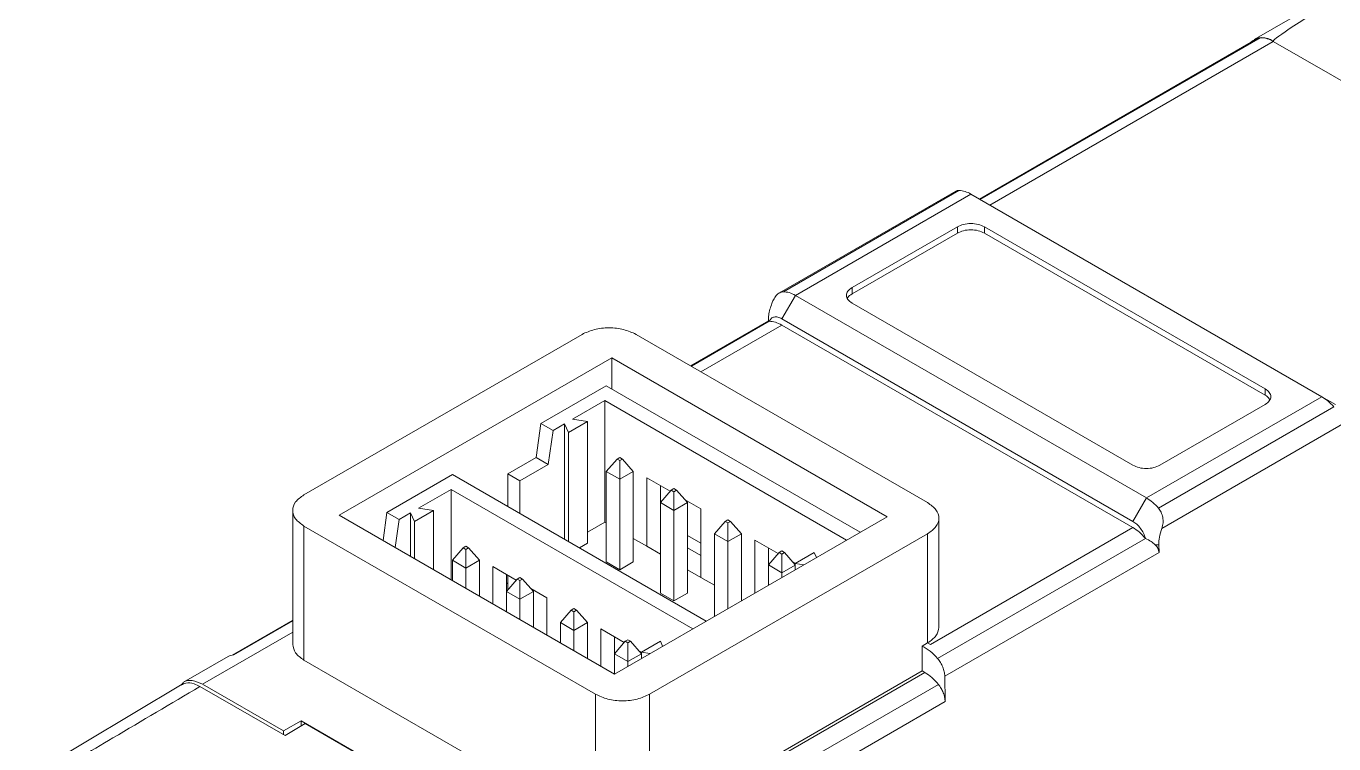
# Model space of a CAD drawing. Header units: inches. Extents: x 0.2 to 16.3, y 0.2 to 11.5.
# Drawn here: x 13.632 to 14.306, y 10.274 to 10.644 of the extents above; entities that cross this region are included whole.
import ezdxf

# ---------------------------------------------------------------- set-up
doc = ezdxf.new("R2010")
doc.units = ezdxf.units.IN
doc.header["$MEASUREMENT"] = 0

msp = doc.modelspace()

# ---------------------------------------------------------------- linework, layer by layer
at = {"color": 7, "linetype": 'Continuous', "lineweight": 18}
for p, q in [((14.30351, 10.6597), (14.26474, 10.63731)), ((14.2664, 10.63777), (14.1231, 10.55504)), ((14.45553, 10.53188), (14.27458, 10.63634)), ((14.32956, 10.6046), (14.27458, 10.63634)), ((14.11087, 10.55914), (14.02001, 10.50669)), ((14.02204, 10.50726), (14.11251, 10.55949)), ((14.02821, 10.50536), (14.11868, 10.55759)), ((14.29963, 10.45313), (14.11868, 10.55759)), ((14.05744, 10.50938), (14.11172, 10.54072)), ((14.11172, 10.5375), (14.05744, 10.50616)), ((14.11172, 10.5375), (14.11172, 10.54072)), ((14.12564, 10.54072), (14.2704, 10.45715)), ((14.12564, 10.5375), (14.12564, 10.54072)), ((14.2704, 10.45393), (14.12564, 10.5375)), ((14.05744, 10.50616), (14.05744, 10.50938)), ((14.02821, 10.50536), (14.02125, 10.49331)), ((14.02821, 10.50536), (14.20916, 10.4009)), ((14.2022, 10.41777), (14.05744, 10.50134)), ((14.01437, 10.49228), (13.97417, 10.46907)), ((14.01429, 10.49189), (14.01429, 10.49298)), ((14.01478, 10.49199), (14.01443, 10.49216)), ((14.2022, 10.38885), (14.02125, 10.49331)), ((14.2022, 10.38563), (14.02125, 10.49009)), ((13.77487, 10.40251), (13.91824, 10.48528)), ((13.94608, 10.48528), (14.09641, 10.3985)), ((13.79297, 10.39207), (13.93355, 10.47323)), ((13.93355, 10.47323), (14.07553, 10.39126)), ((13.93355, 10.45715), (13.93355, 10.47323)), ((13.89703, 10.43929), (13.93077, 10.45876)), ((13.93077, 10.45876), (14.06161, 10.38323)), ((14.2704, 10.45393), (14.2704, 10.45715)), ((13.91337, 10.44148), (13.93007, 10.45113)), ((13.93007, 10.45113), (14.05465, 10.37921)), ((13.93007, 10.45113), (13.93007, 10.38844)), ((14.20916, 10.4009), (14.29963, 10.45313)), ((14.2704, 10.44911), (14.21612, 10.41777)), ((14.30659, 10.44911), (14.29963, 10.45313)), ((14.3058, 10.44791), (14.21533, 10.39568)), ((13.89703, 10.43929), (13.89458, 10.42179)), ((13.9033, 10.43567), (13.89703, 10.43929)), ((13.9033, 10.43567), (13.90084, 10.41818)), ((13.9033, 10.43567), (13.90919, 10.43907)), ((13.91125, 10.43464), (13.90919, 10.43907)), ((13.90919, 10.37961), (13.90919, 10.43907)), ((13.92105, 10.4403), (13.91125, 10.43464)), ((13.91337, 10.44148), (13.92105, 10.4403)), ((13.92105, 10.37761), (13.92105, 10.4403)), ((14.31171, 10.43978), (14.21717, 10.3852)), ((13.91125, 10.37842), (13.91125, 10.43464)), ((13.87996, 10.41336), (13.89458, 10.42179)), ((13.89458, 10.42179), (13.90084, 10.41818)), ((13.93773, 10.4218), (13.93634, 10.42099)), ((13.93912, 10.42099), (13.93773, 10.4218)), ((13.88623, 10.40974), (13.90084, 10.41818)), ((13.93077, 10.41456), (13.93634, 10.42099)), ((13.93634, 10.42099), (13.93773, 10.42019)), ((13.93773, 10.42019), (13.93912, 10.42099)), ((13.93773, 10.41055), (13.93773, 10.42019)), ((13.93912, 10.42099), (13.94469, 10.41456)), ((13.81769, 10.39348), (13.85143, 10.41296)), ((13.85143, 10.41296), (13.98227, 10.33743)), ((13.87996, 10.41336), (13.87996, 10.39649)), ((13.87996, 10.41336), (13.88623, 10.40974)), ((13.88623, 10.40974), (13.88623, 10.39287)), ((13.93773, 10.41055), (13.93077, 10.41456)), ((13.93077, 10.41456), (13.93077, 10.36795)), ((13.94469, 10.41456), (13.93773, 10.41055)), ((13.93773, 10.41055), (13.93773, 10.36393)), ((13.94469, 10.41456), (13.94469, 10.36795)), ((13.96371, 10.40438), (13.95165, 10.41135)), ((13.95165, 10.41135), (13.95165, 10.37598)), ((13.83403, 10.39568), (13.85073, 10.40532)), ((13.85073, 10.40532), (13.97531, 10.33341)), ((13.85073, 10.40532), (13.85073, 10.35872)), ((13.95861, 10.40733), (13.95861, 10.39849)), ((13.96418, 10.40492), (13.95861, 10.39849)), ((13.96557, 10.40572), (13.96418, 10.40492)), ((13.96418, 10.40492), (13.96557, 10.40412)), ((13.96696, 10.40492), (13.96557, 10.40572)), ((13.96557, 10.40412), (13.96696, 10.40492)), ((13.96557, 10.39447), (13.96557, 10.40412)), ((13.97253, 10.39849), (13.96696, 10.40492)), ((13.83403, 10.39568), (13.84171, 10.39449)), ((13.96557, 10.39447), (13.95861, 10.39849)), ((13.95861, 10.39849), (13.95861, 10.35188)), ((13.97253, 10.39849), (13.96557, 10.39447)), ((13.97949, 10.39528), (13.97114, 10.4001)), ((13.97253, 10.39849), (13.97253, 10.35188)), ((13.97949, 10.35991), (13.97949, 10.39528)), ((14.20916, 10.4009), (14.2022, 10.38885)), ((13.76911, 10.3945), (13.76911, 10.32536)), ((13.93495, 10.31011), (13.79297, 10.39207)), ((13.81769, 10.39348), (13.81566, 10.37897)), ((13.82396, 10.38987), (13.81769, 10.39348)), ((13.82396, 10.38987), (13.82192, 10.37535)), ((13.82396, 10.38987), (13.82985, 10.39327)), ((13.83191, 10.38884), (13.82985, 10.39327)), ((13.82985, 10.37077), (13.82985, 10.39327)), ((13.84171, 10.39449), (13.83191, 10.38884)), ((13.83191, 10.36959), (13.83191, 10.38884)), ((13.84171, 10.36393), (13.84171, 10.39449)), ((13.92105, 10.38323), (13.93007, 10.38844)), ((13.93007, 10.38844), (13.93077, 10.38804)), ((14.07553, 10.39126), (13.93495, 10.31011)), ((13.96557, 10.39447), (13.96557, 10.34786)), ((13.98645, 10.38242), (13.99202, 10.38885)), ((13.99341, 10.38965), (13.99202, 10.38885)), ((13.99202, 10.38885), (13.99341, 10.38805)), ((13.9948, 10.38885), (13.99341, 10.38965)), ((13.99341, 10.38805), (13.9948, 10.38885)), ((13.99341, 10.38805), (13.99341, 10.3784)), ((13.9948, 10.38885), (14.00037, 10.38242)), ((14.10218, 10.33371), (14.10218, 10.39048)), ((13.9252, 10.29966), (13.77487, 10.38644)), ((13.77487, 10.38644), (13.77487, 10.31733)), ((14.09641, 10.38243), (13.95304, 10.29966)), ((13.97253, 10.38161), (13.97949, 10.37759)), ((13.99341, 10.3784), (13.98645, 10.38242)), ((13.98645, 10.38242), (13.98645, 10.33984)), ((14.00037, 10.38242), (13.99341, 10.3784)), ((14.00037, 10.38242), (14.00037, 10.34787)), ((14.09641, 10.32613), (14.09641, 10.38243)), ((14.0978, 10.32536), (14.2022, 10.38563)), ((13.85143, 10.36876), (13.857, 10.37519)), ((13.85839, 10.37599), (13.857, 10.37519)), ((13.857, 10.37519), (13.85839, 10.37439)), ((13.85978, 10.37519), (13.85839, 10.37599)), ((13.85839, 10.37439), (13.85978, 10.37519)), ((13.85978, 10.37519), (13.86535, 10.36876)), ((13.92105, 10.37761), (13.91686, 10.37519)), ((13.94469, 10.38), (13.95165, 10.37598)), ((13.95165, 10.37598), (13.95861, 10.37197)), ((13.97949, 10.37116), (13.97253, 10.37518)), ((13.99341, 10.3784), (13.99341, 10.34385)), ((14.01939, 10.37224), (14.00733, 10.3792)), ((14.00733, 10.3792), (14.00733, 10.35189)), ((14.01429, 10.37519), (14.01429, 10.36635)), ((14.20869, 10.38004), (14.10153, 10.31813)), ((14.21555, 10.37679), (14.21367, 10.37679)), ((14.21555, 10.37679), (14.21567, 10.37278)), ((13.85839, 10.36474), (13.85143, 10.36876)), ((13.85143, 10.36876), (13.85143, 10.35832)), ((13.85839, 10.36474), (13.85839, 10.37439)), ((13.86535, 10.36876), (13.85839, 10.36474)), ((13.86535, 10.36876), (13.86535, 10.35028)), ((13.93077, 10.36795), (13.93773, 10.36393)), ((13.93773, 10.36393), (13.94469, 10.36795)), ((14.01429, 10.36635), (14.01985, 10.37278)), ((14.02125, 10.37358), (14.01985, 10.37278)), ((14.01985, 10.37278), (14.02125, 10.37198)), ((14.02264, 10.37278), (14.02125, 10.37358)), ((14.02125, 10.37198), (14.02264, 10.37278)), ((14.02125, 10.36233), (14.02125, 10.37198)), ((14.02264, 10.37278), (14.02818, 10.36638)), ((14.0282, 10.36715), (14.02682, 10.36795)), ((14.03798, 10.3728), (14.02818, 10.36714)), ((14.03915, 10.37026), (14.03798, 10.3728)), ((14.21567, 10.37278), (14.10523, 10.30903)), ((13.85839, 10.36474), (13.85839, 10.3543)), ((13.88437, 10.35858), (13.87231, 10.36554)), ((13.87231, 10.36554), (13.87231, 10.34627)), ((13.87927, 10.36153), (13.87927, 10.35269)), ((13.87996, 10.36112), (13.87996, 10.35349)), ((13.97253, 10.36393), (13.97949, 10.35991)), ((14.02125, 10.36233), (14.01429, 10.36635)), ((14.01429, 10.36635), (14.01429, 10.35591)), ((14.02818, 10.36633), (14.02125, 10.36233)), ((14.02125, 10.36233), (14.02125, 10.35993)), ((14.02818, 10.36714), (14.03257, 10.36646)), ((14.02818, 10.36393), (14.02818, 10.36714)), ((13.88484, 10.35912), (13.87927, 10.35269)), ((13.87927, 10.3567), (13.87996, 10.3571)), ((13.88623, 10.35992), (13.88484, 10.35912)), ((13.88484, 10.35912), (13.88623, 10.35832)), ((13.88762, 10.35912), (13.88623, 10.35992)), ((13.88623, 10.35832), (13.88762, 10.35912)), ((13.88623, 10.34867), (13.88623, 10.35832)), ((13.89319, 10.35269), (13.88762, 10.35912)), ((13.97949, 10.35991), (13.98645, 10.3559)), ((13.88623, 10.34867), (13.87927, 10.35269)), ((13.87927, 10.35269), (13.87927, 10.34225)), ((13.89319, 10.35269), (13.88623, 10.34867)), ((13.88623, 10.34867), (13.88623, 10.33823)), ((13.90015, 10.34947), (13.8918, 10.35429)), ((13.89319, 10.35269), (13.89319, 10.33421)), ((13.90015, 10.33019), (13.90015, 10.34947)), ((13.95861, 10.35188), (13.96557, 10.34786)), ((13.96557, 10.34786), (13.97253, 10.35188)), ((13.90711, 10.33662), (13.91267, 10.34305)), ((13.91407, 10.34385), (13.91267, 10.34305)), ((13.91267, 10.34305), (13.91407, 10.34224)), ((13.91546, 10.34305), (13.91407, 10.34385)), ((13.91407, 10.34224), (13.91546, 10.34305)), ((13.91407, 10.34224), (13.91407, 10.3326)), ((13.91546, 10.34305), (13.92103, 10.33662)), ((13.76911, 10.33793), (13.73781, 10.31987)), ((13.91407, 10.3326), (13.90711, 10.33662)), ((13.90711, 10.33662), (13.90711, 10.32618)), ((13.92103, 10.33662), (13.91407, 10.3326)), ((13.92103, 10.33662), (13.92103, 10.31814)), ((13.91407, 10.3326), (13.91407, 10.32216)), ((13.94005, 10.32644), (13.92799, 10.3334)), ((13.92799, 10.3334), (13.92799, 10.31412)), ((13.93495, 10.32938), (13.93495, 10.32055)), ((13.94191, 10.32778), (13.94051, 10.32698)), ((13.9433, 10.32698), (13.94191, 10.32778)), ((13.93495, 10.32055), (13.94051, 10.32698)), ((13.94051, 10.32698), (13.94191, 10.32617)), ((13.94191, 10.32617), (13.9433, 10.32698)), ((13.94191, 10.31653), (13.94191, 10.32617)), ((13.9433, 10.32698), (13.94884, 10.32058)), ((13.94886, 10.32135), (13.94748, 10.32215)), ((13.95864, 10.327), (13.94884, 10.32134)), ((13.94884, 10.32134), (13.95322, 10.32066)), ((13.94884, 10.31812), (13.94884, 10.32134)), ((13.95981, 10.32446), (13.95864, 10.327)), ((14.09363, 10.32448), (14.09641, 10.32613)), ((14.09363, 10.3117), (14.09363, 10.32448)), ((14.09641, 10.32617), (14.0978, 10.32536)), ((13.7358, 10.3191), (13.71282, 10.30584)), ((13.9252, 10.23054), (13.77487, 10.31733)), ((13.94191, 10.31653), (13.93495, 10.32055)), ((13.93495, 10.32055), (13.93495, 10.31011)), ((13.94884, 10.32053), (13.94191, 10.31653)), ((13.94191, 10.31653), (13.94191, 10.31412)), ((13.87927, 10.18635), (14.09502, 10.3109)), ((14.09363, 10.3117), (13.95304, 10.23054)), ((14.09502, 10.3109), (14.09363, 10.3117)), ((14.10523, 10.30903), (14.10543, 10.29593)), ((13.71204, 10.30483), (13.63169, 10.25682)), ((13.76513, 10.27835), (13.72128, 10.30367)), ((13.72267, 10.30487), (13.76443, 10.28076)), ((14.10192, 10.3048), (13.94742, 10.2156)), ((13.9252, 10.23054), (13.9252, 10.29966)), ((14.10543, 10.29593), (13.95092, 10.20674)), ((13.95304, 10.29966), (13.95304, 10.23054)), ((13.76443, 10.28076), (13.77348, 10.28599)), ((13.76443, 10.27876), (13.76443, 10.28076)), ((13.77557, 10.28453), (13.76513, 10.27835)), ((13.77348, 10.28599), (13.86674, 10.23215)), ((13.77348, 10.28599), (13.77348, 10.28329)), ((13.86604, 10.2323), (13.77557, 10.28453))]:
    msp.add_line(p, q, dxfattribs=at)
at = {"color": 8, "linetype": 'Continuous', "lineweight": 18}
for p, q in [((14.12354, 10.55479), (14.26807, 10.63823)), ((14.12843, 10.55197), (14.27458, 10.63634)), ((13.97461, 10.46881), (14.01477, 10.49199)), ((13.9795, 10.46599), (14.02125, 10.49009)), ((13.73874, 10.32), (13.76911, 10.33753)), ((13.72267, 10.30487), (13.76911, 10.33168))]:
    msp.add_line(p, q, dxfattribs=at)
at = {"color": 7, "linetype": 'Continuous', "lineweight": 18}
for centre, radius, start, end in [((14.26907, 10.62952), 0.00876, 51.03081, 134.76277), ((14.26814, 10.63473), 0.0035, 91.09465, 119.69826), ((14.26798, 10.62578), 0.01245, 58.00264, 89.59303), ((14.11197, 10.54675), 0.01275, 58.24685, 87.56899), ((14.19641, 10.3796), 0.02483, 40.36386, 59.10117), ((13.73922, 10.31313), 0.00688, 94.03914, 119.82565)]:
    msp.add_arc(centre, radius, start, end, dxfattribs=at)
msp.add_ellipse((15.86959, 11.54104), major_axis=(1.59505, 0.90466), ratio=0.007557, start_param=2.925079, end_param=3.146034, dxfattribs=at)
for points, knots in [([(14.11251, 10.55949), (14.11186, 10.55948), (14.11117, 10.55946), (14.1109, 10.55914), (14.11088, 10.55912)], [0, 0, 0, 0, 0.94471, 1, 1, 1, 1]), ([(14.02204, 10.50726), (14.02139, 10.50716), (14.0201, 10.50696), (14.01831, 10.50538), (14.01699, 10.50338), (14.01637, 10.50185), (14.01613, 10.50126)], [0, 0, 0, 0, 0.270501, 0.540639, 0.820445, 1, 1, 1, 1]), ([(14.05744, 10.50616), (14.05654, 10.50559), (14.05541, 10.50487), (14.05516, 10.50395), (14.05511, 10.50375)], [0, 0, 0, 0, 0.793162, 1, 1, 1, 1]), ([(14.01613, 10.50126), (14.01543, 10.49919), (14.01444, 10.49631), (14.01432, 10.49371), (14.01429, 10.49298)], [0, 0, 0, 0, 0.715699, 1, 1, 1, 1]), ([(14.02125, 10.49331), (14.02055, 10.49364), (14.01917, 10.4943), (14.01729, 10.4943), (14.01571, 10.49359), (14.01509, 10.49252), (14.01478, 10.49198)], [0, 0, 0, 0, 0.249883, 0.499844, 0.749883, 1, 1, 1, 1]), ([(14.27273, 10.45152), (14.27268, 10.45172), (14.27243, 10.45264), (14.2713, 10.45336), (14.2704, 10.45393)], [0, 0, 0, 0, 0.206838, 1, 1, 1, 1]), ([(14.29963, 10.45313), (14.3007, 10.45244), (14.30284, 10.45106), (14.30482, 10.44896), (14.3058, 10.44791)], [0, 0, 0, 0, 0.500008, 1, 1, 1, 1]), ([(14.21717, 10.3852), (14.21742, 10.38615), (14.21791, 10.38801), (14.2177, 10.3909), (14.21688, 10.39357), (14.21584, 10.39498), (14.21533, 10.39568)], [0, 0, 0, 0, 0.2683311, 0.5220653, 0.7646878, 1, 1, 1, 1]), ([(14.2022, 10.38885), (14.20289, 10.38838), (14.20428, 10.38744), (14.20617, 10.38527), (14.20775, 10.38274), (14.20838, 10.38094), (14.20869, 10.38004)], [0, 0, 0, 0, 0.249826, 0.499768, 0.749826, 1, 1, 1, 1]), ([(14.21717, 10.3852), (14.21668, 10.38368), (14.21573, 10.38077), (14.21561, 10.37807), (14.21555, 10.37679)], [0, 0, 0, 0, 0.523313, 1, 1, 1, 1]), ([(14.21367, 10.37679), (14.21301, 10.37736), (14.21157, 10.37862), (14.20971, 10.37954), (14.20869, 10.38004)], [0, 0, 0, 0, 0.453789, 1, 1, 1, 1]), ([(14.21567, 10.37278), (14.21556, 10.37349), (14.21532, 10.37496), (14.21424, 10.37616), (14.21367, 10.37679)], [0, 0, 0, 0, 0.478115, 1, 1, 1, 1]), ([(13.72128, 10.30367), (13.70632, 10.29484), (13.67961, 10.27908), (13.65297, 10.26328), (13.64124, 10.25633)], [0, 0, 0, 0, 0.560005, 1, 1, 1, 1]), ([(13.71167, 10.30435), (13.71244, 10.30479), (13.71429, 10.30586), (13.71777, 10.30541), (13.72028, 10.30416), (13.72128, 10.30367)], [0, 0, 0, 0, 0.299747, 0.722127, 1, 1, 1, 1]), ([(13.72267, 10.30487), (13.72088, 10.30565), (13.71728, 10.30721), (13.71342, 10.30677), (13.71216, 10.30512), (13.71186, 10.30472)], [0, 0, 0, 0, 0.43035, 0.860699, 1, 1, 1, 1])]:
    msp.add_open_spline(points, degree=3, knots=knots, dxfattribs=at)
for points in [[(14.11172, 10.54072), (14.11274, 10.54118), (14.11477, 10.54212), (14.11868, 10.54251), (14.12259, 10.54212), (14.12463, 10.54118), (14.12564, 10.54072)], [(14.12564, 10.5375), (14.12463, 10.53797), (14.12259, 10.5389), (14.11868, 10.5393), (14.11477, 10.5389), (14.11274, 10.53797), (14.11172, 10.5375)], [(14.05744, 10.50134), (14.05663, 10.50193), (14.05501, 10.5031), (14.05432, 10.50536), (14.05501, 10.50762), (14.05663, 10.50879), (14.05744, 10.50938)], [(14.02204, 10.50726), (14.02302, 10.50717), (14.025, 10.507), (14.02714, 10.50591), (14.02821, 10.50536)], [(14.01477, 10.49199), (14.0158, 10.49193), (14.01786, 10.49181), (14.02012, 10.49066), (14.02125, 10.49009)], [(13.91824, 10.48528), (13.92028, 10.48621), (13.92434, 10.48808), (13.93216, 10.48887), (13.93998, 10.48808), (13.94405, 10.48621), (13.94608, 10.48528)], [(14.2704, 10.45715), (14.27121, 10.45656), (14.27283, 10.45539), (14.27352, 10.45313), (14.27283, 10.45087), (14.27121, 10.4497), (14.2704, 10.44911)], [(14.21612, 10.41777), (14.2151, 10.41731), (14.21307, 10.41638), (14.20916, 10.41598), (14.20525, 10.41638), (14.20322, 10.41731), (14.2022, 10.41777)], [(13.77487, 10.40251), (13.77326, 10.40134), (13.77003, 10.39899), (13.76865, 10.39448), (13.77003, 10.38996), (13.77326, 10.38762), (13.77487, 10.38644)], [(14.09641, 10.38243), (14.09803, 10.3836), (14.10126, 10.38595), (14.10264, 10.39046), (14.10126, 10.39498), (14.09803, 10.39732), (14.09641, 10.3985)], [(14.2022, 10.38563), (14.20333, 10.3849), (14.20559, 10.38343), (14.20766, 10.38117), (14.20869, 10.38004)], [(14.09641, 10.32613), (14.09806, 10.3273), (14.10137, 10.32966), (14.10191, 10.33267), (14.10218, 10.33418)], [(13.76911, 10.32536), (13.76938, 10.32386), (13.76991, 10.32085), (13.77322, 10.3185), (13.77487, 10.31733)], [(14.09363, 10.32448), (14.095, 10.32373), (14.09775, 10.32222), (14.10027, 10.31949), (14.10153, 10.31813)], [(14.10153, 10.31813), (14.10205, 10.31745), (14.1031, 10.31607), (14.10427, 10.3137), (14.10506, 10.31127), (14.10517, 10.30978), (14.10523, 10.30903)], [(14.10192, 10.3048), (14.10083, 10.30604), (14.09865, 10.30852), (14.09623, 10.31011), (14.09502, 10.3109)], [(14.10543, 10.29593), (14.10537, 10.29666), (14.10526, 10.29811), (14.10452, 10.30045), (14.10342, 10.30277), (14.10242, 10.30412), (14.10192, 10.3048)], [(13.9252, 10.29966), (13.92724, 10.29873), (13.9313, 10.29686), (13.93912, 10.29607), (13.94694, 10.29686), (13.95101, 10.29873), (13.95304, 10.29966)]]:
    msp.add_open_spline(points, degree=3, dxfattribs=at)

doc.saveas('drawing.dxf')
